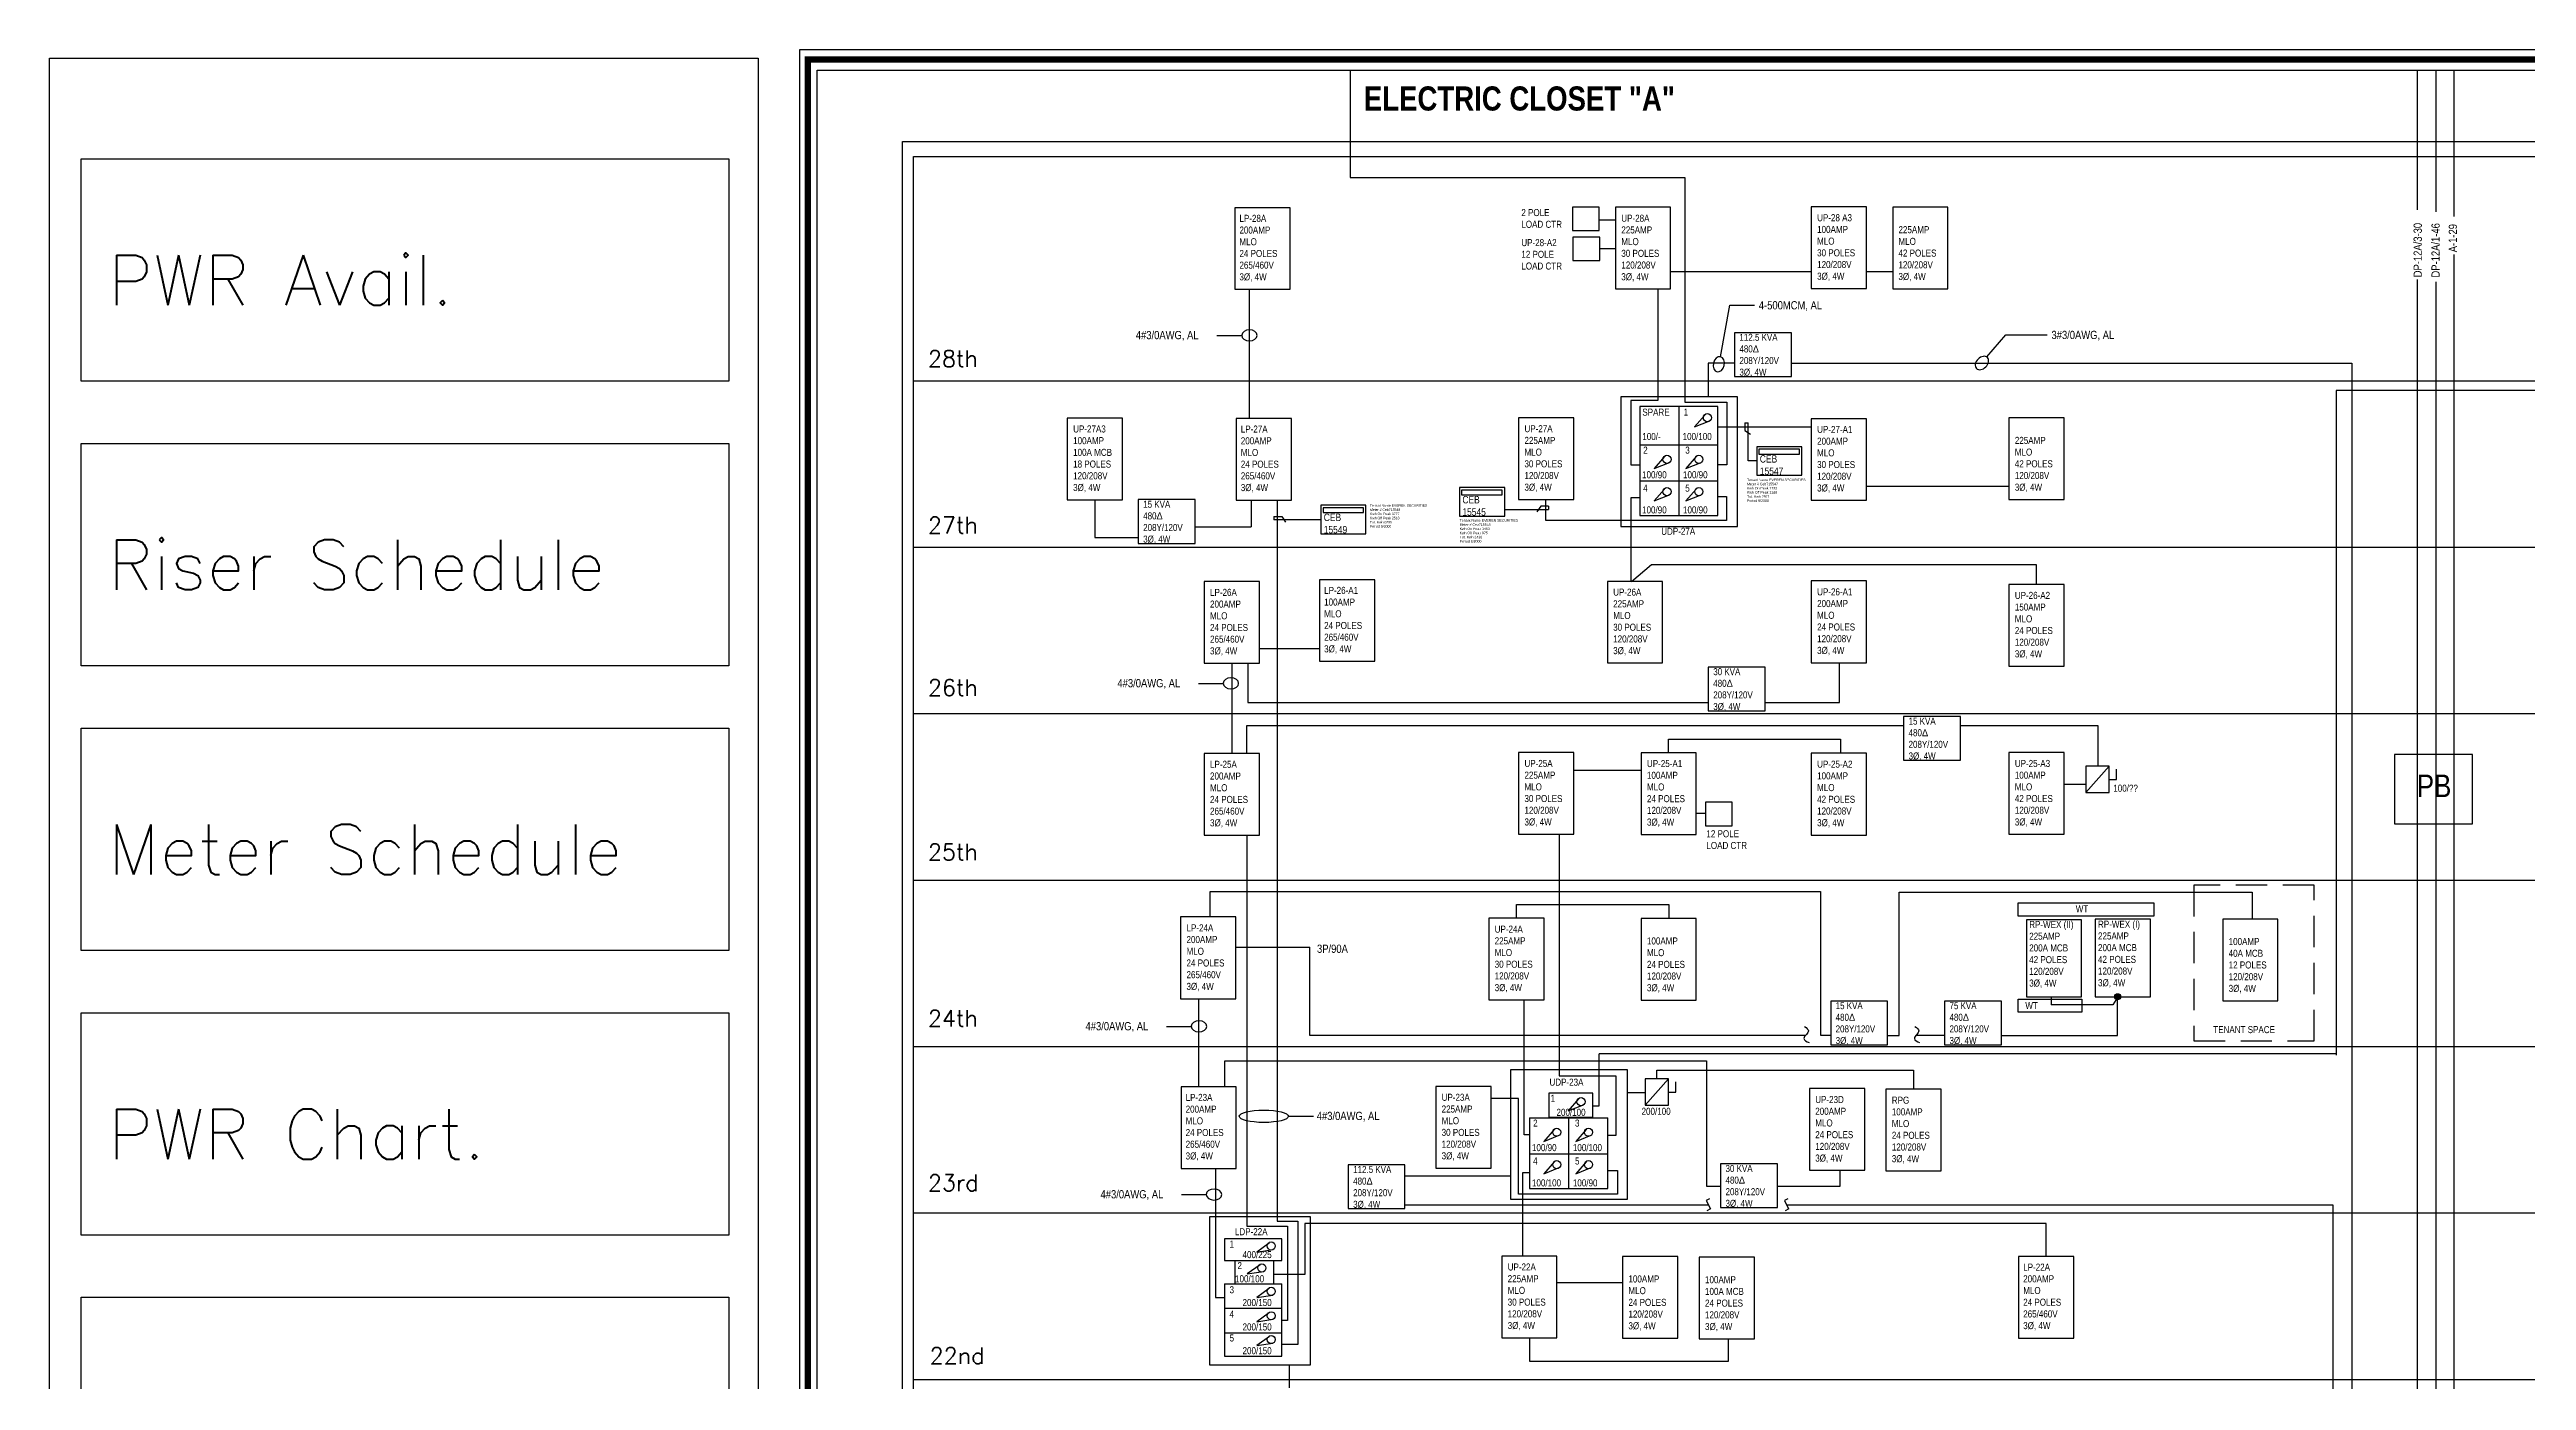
# Model space of a CAD drawing. Extents: x -4.2 to 35, y -7.8 to 73.6.
# Drawn here: x -4.21 to 15.59, y 25.39 to 36.03 of the extents above; entities that cross this region are included whole.
import ezdxf

# ---------------------------------------------------------------- set-up
doc = ezdxf.new("R2010")
doc.units = 0
doc.header["$MEASUREMENT"] = 0
doc.linetypes.add('HIDDEN', pattern=[0.375, 0.25, -0.125])
doc.layers.get('0').update_dxf_attribs({"linetype": 'CONTINUOUS'})
for name, color, linetype in [('BOX', 3, 'CONTINUOUS'), ('CEB NOTES', 7, 'CONTINUOUS'), ('FLOORS', 7, 'CONTINUOUS'), ('HIGH-VOLTAGE', 1, 'CONTINUOUS'), ('LOW-VOLTAGE', 5, 'CONTINUOUS'), ('METER', 220, 'CONTINUOUS'), ('PANELS', 3, 'CONTINUOUS'), ('PANELTEXT', 7, 'CONTINUOUS'), ('PULL-BOXES', 3, 'CONTINUOUS'), ('REV-3', 7, 'CONTINUOUS'), ('TENSPACE', 7, 'HIDDEN')]:
    doc.layers.add(name, color=color, linetype=linetype)
doc.layers.add('MeterID', color=2, linetype='CONTINUOUS', lineweight=5)
doc.styles.add('NOTESSTYLE2', font='techl___.ttf', dxfattribs={"height": 0.25})
doc.styles.add('ROMANS', font='romans')
doc.styles.get("Standard").update_dxf_attribs({"font": 'TXT.shx', "height": 1})

msp = doc.modelspace()

# ---------------------------------------------------------------- hatches: boundary and pattern name
at = {"layer": 'LOW-VOLTAGE'}
h = msp.add_hatch(color=256, dxfattribs=at)
edge = h.paths.add_edge_path()
edge.add_arc((12.319, 28.46), 0.0235, 0, 360)

# ---------------------------------------------------------------- linework, layer by layer
for p, q in [((2.694, 33.382), (30.437, 33.382)), ((2.694, 32.052), (30.437, 32.052)), ((2.694, 30.722), (30.437, 30.722)), ((2.694, 29.392), (30.437, 29.392)), ((2.694, 28.062), (30.437, 28.062)), ((2.694, 26.732), (30.437, 26.732)), ((2.694, 25.402), (30.437, 25.402))]:
    msp.add_line(p, q)
at = {"layer": 'BOX'}
for p, q in [((1.787, -7.814), (1.787, 36.029)), ((1.787, 36.029), (34.959, 36.029)), ((1.925, -7.655), (1.925, 35.863)), ((1.925, 35.863), (34.82, 35.863))]:
    msp.add_line(p, q, dxfattribs=at)
msp.add_lwpolyline([(-4.21, 35.959), (1.454, 35.959), (1.454, -7.828), (-4.21, -7.828)], close=True, dxfattribs=at)
at = {"layer": 'BOX', "const_width": 0.05}
msp.add_lwpolyline([(34.734, -7.732), (1.851, -7.732), (1.851, 35.949), (34.912, 35.949)], dxfattribs=at)
at = {"layer": 'FLOORS'}
for p, q in [((2.606, -7.246), (2.606, 35.293)), ((2.606, 35.293), (30.525, 35.293)), ((2.694, -7.129), (2.694, 35.175)), ((2.694, 35.175), (16.609, 35.175))]:
    msp.add_line(p, q, dxfattribs=at)
at = {"layer": 'HIGH-VOLTAGE'}
for p, q in [((14.714, 34.747), (14.714, 35.863)), ((14.863, 35.863), (14.863, 34.733)), ((15.005, 35.863), (15.005, 34.694)), ((15.005, 34.391), (15.005, 15.191)), ((5.378, 34.113), (5.378, 33.081)), ((14.714, 14.872), (14.714, 34.19)), ((14.863, 34.173), (14.863, 14.683)), ((9.711, 33.523), (14.191, 33.523)), ((14.191, 33.523), (14.191, 15.684)), ((5.395, 32.429), (5.395, 32.214)), ((5.602, 32.429), (5.602, 26.666)), ((4.945, 32.214), (5.395, 32.214)), ((5.24, 31.125), (5.24, 30.403)), ((5.366, 31.125), (5.366, 30.812)), ((5.46, 31.242), (5.94, 31.242)), ((5.366, 30.812), (9.047, 30.812)), ((5.358, 30.403), (5.358, 30.628)), ((5.358, 30.628), (10.608, 30.628)), ((5.36, 29.751), (5.36, 26.626)), ((5.067, 29.097), (5.067, 29.301)), ((5.067, 29.301), (8.709, 29.301)), ((8.709, 29.301), (9.943, 29.301)), ((9.943, 29.301), (9.943, 28.153)), ((5.272, 28.855), (5.862, 28.855)), ((5.862, 28.151), (5.862, 28.855)), ((4.973, 28.444), (4.973, 27.74)), ((9.824, 28.151), (5.862, 28.151)), ((9.943, 28.153), (10.026, 28.153)), ((10.936, 28.151), (10.707, 28.151)), ((5.183, 27.74), (5.183, 27.948)), ((5.183, 27.948), (9.033, 27.948)), ((9.033, 27.948), (9.033, 26.946)), ((5.108, 27.087), (5.108, 26.057)), ((9.033, 26.946), (9.145, 26.946)), ((6.623, 26.797), (9.048, 26.797)), ((9.057, 26.845), (9.029, 26.832)), ((9.029, 26.832), (9.064, 26.766)), ((9.064, 26.766), (9.036, 26.75)), ((9.683, 26.845), (9.655, 26.832)), ((9.655, 26.832), (9.689, 26.766)), ((9.69, 26.766), (9.662, 26.75)), ((9.673, 26.797), (14.039, 26.797)), ((14.039, 26.797), (14.039, 15.497)), ((5.36, 26.626), (5.683, 26.626)), ((5.602, 26.666), (5.766, 26.666)), ((5.683, 26.626), (5.683, 25.873)), ((5.766, 26.666), (5.766, 25.68)), ((11.748, 26.647), (5.824, 26.647)), ((5.824, 26.647), (5.824, 26.241)), ((11.748, 26.384), (11.748, 26.647)), ((5.824, 26.241), (5.571, 26.241)), ((5.108, 26.057), (5.181, 26.057)), ((5.683, 25.873), (5.64, 25.873)), ((5.766, 25.68), (5.64, 25.68)), ((5.697, 25.519), (5.697, 25.333))]:
    msp.add_line(p, q, dxfattribs=at)
for points in [[(9.817, 28.221), (9.847, 28.186), (9.831, 28.159), (9.811, 28.126), (9.853, 28.093)], [(10.699, 28.221), (10.73, 28.186), (10.714, 28.159), (10.694, 28.126), (10.736, 28.093)]]:
    msp.add_spline(points, degree=3, dxfattribs=at)
at = {"layer": 'LOW-VOLTAGE'}
for p, q in [((6.184, 35.863), (6.184, 35.437)), ((6.184, 35.437), (6.184, 35.006)), ((6.184, 35.006), (8.859, 35.006)), ((8.859, 35.006), (8.859, 33.211)), ((8.176, 34.669), (8.305, 34.669)), ((8.18, 34.438), (8.305, 34.438)), ((8.746, 34.254), (9.87, 34.254)), ((10.312, 34.254), (10.521, 34.254)), ((8.645, 34.116), (8.645, 33.224)), ((9.257, 33.523), (9.046, 33.523)), ((9.046, 33.523), (9.046, 33.255)), ((24.087, 33.303), (14.065, 33.303)), ((14.065, 33.303), (14.065, 27.993)), ((8.645, 33.224), (8.429, 33.224)), ((8.429, 33.224), (8.429, 32.71)), ((8.859, 33.211), (9.196, 33.211)), ((9.196, 33.211), (9.196, 32.71)), ((9.124, 33.014), (9.87, 33.014)), ((8.429, 32.71), (8.499, 32.71)), ((9.196, 32.71), (9.124, 32.71)), ((10.312, 32.539), (11.45, 32.539)), ((4.145, 32.431), (4.145, 32.129)), ((7.748, 32.264), (7.748, 32.433)), ((8.499, 32.446), (8.429, 32.446)), ((8.429, 32.446), (8.429, 31.779)), ((9.124, 32.457), (9.192, 32.457)), ((9.192, 32.457), (9.192, 32.264)), ((4.145, 32.129), (4.491, 32.129)), ((9.192, 32.264), (7.748, 32.264)), ((8.433, 31.779), (8.594, 31.914)), ((8.594, 31.914), (11.667, 31.914)), ((11.667, 31.914), (11.667, 31.754)), ((10.097, 30.812), (10.097, 31.129)), ((9.501, 30.812), (10.097, 30.812)), ((8.73, 30.41), (8.73, 30.517)), ((8.73, 30.517), (10.103, 30.517)), ((10.103, 30.517), (10.103, 30.405)), ((11.062, 30.628), (12.16, 30.628)), ((12.16, 30.628), (12.16, 30.301)), ((7.973, 30.269), (8.51, 30.269)), ((11.892, 30.159), (12.064, 30.159)), ((8.951, 29.926), (9.025, 29.926)), ((7.856, 29.758), (7.856, 27.876)), ((7.514, 29.087), (7.514, 29.197)), ((7.514, 29.197), (8.732, 29.197)), ((8.732, 29.197), (8.732, 29.086)), ((10.573, 28.151), (10.573, 29.296)), ((10.573, 29.296), (13.394, 29.296)), ((13.394, 29.296), (13.394, 29.08)), ((7.576, 27.356), (7.576, 28.431)), ((11.788, 28.458), (11.788, 28.396)), ((12.28, 28.396), (11.788, 28.396)), ((12.319, 28.46), (12.28, 28.396)), ((12.318, 28.151), (12.318, 28.46)), ((10.48, 28.151), (10.573, 28.151)), ((11.39, 28.151), (12.234, 28.151)), ((12.234, 28.151), (12.318, 28.151)), ((14.065, 28.003), (8.175, 28.003)), ((8.175, 27.587), (8.175, 28.003)), ((7.856, 27.876), (7.856, 27.828)), ((7.856, 27.828), (8.308, 27.828)), ((8.308, 27.828), (8.308, 27.35)), ((8.636, 27.803), (8.636, 27.874)), ((8.636, 27.874), (10.688, 27.874)), ((10.688, 27.874), (10.688, 27.721)), ((7.53, 27.646), (7.311, 27.646)), ((7.53, 26.881), (7.53, 27.646)), ((8.124, 27.587), (8.175, 27.587)), ((8.542, 27.691), (8.401, 27.691)), ((7.618, 27.356), (7.576, 27.356)), ((8.308, 27.35), (8.243, 27.35)), ((6.623, 27.029), (7.466, 27.029)), ((7.618, 27.053), (7.563, 27.053)), ((7.563, 27.053), (7.563, 26.387)), ((8.243, 27.072), (8.322, 27.072)), ((8.322, 27.072), (8.322, 26.881)), ((9.599, 26.946), (10.101, 26.946)), ((10.101, 26.946), (10.101, 27.073)), ((8.322, 26.881), (7.53, 26.881)), ((7.838, 26.176), (8.362, 26.176)), ((7.617, 25.734), (7.617, 25.547)), ((7.617, 25.547), (9.208, 25.547)), ((9.208, 25.547), (9.208, 25.727))]:
    msp.add_line(p, q, dxfattribs=at)
msp.add_circle((12.319, 28.46), 0.0235, dxfattribs=at)
at = {"layer": 'METER'}
for p, q in [((9.34, 33.047), (9.34, 32.984)), ((9.34, 33.046), (9.366, 33.046)), ((9.34, 32.984), (9.385, 32.954)), ((9.366, 32.741), (9.366, 33.047)), ((9.435, 32.741), (9.366, 32.741)), ((5.575, 32.296), (5.638, 32.296)), ((5.951, 32.27), (5.575, 32.27)), ((5.576, 32.296), (5.576, 32.27)), ((5.638, 32.296), (5.668, 32.251)), ((7.42, 32.353), (7.771, 32.353)), ((7.708, 32.379), (7.678, 32.334)), ((7.771, 32.379), (7.708, 32.379)), ((7.77, 32.379), (7.77, 32.353))]:
    msp.add_line(p, q, dxfattribs=at)
for points in [[(9.435, 32.627), (9.796, 32.627), (9.796, 32.855), (9.435, 32.855)], [(9.452, 32.796), (9.776, 32.796), (9.776, 32.835), (9.452, 32.835)], [(7.059, 32.301), (7.42, 32.301), (7.42, 32.529), (7.059, 32.529)], [(7.076, 32.47), (7.399, 32.47), (7.399, 32.509), (7.076, 32.509)], [(5.951, 32.159), (6.311, 32.159), (6.311, 32.387), (5.951, 32.387)], [(5.968, 32.328), (6.291, 32.328), (6.291, 32.367), (5.968, 32.367)]]:
    msp.add_lwpolyline(points, close=True, dxfattribs=at)
at = {"layer": 'PANELS'}
for p, q in [((8.811, 33.177), (8.811, 32.305)), ((8.811, 33.177), (8.811, 32.547)), ((9.02, 33.108), (8.938, 33.013)), ((8.938, 33.013), (9.06, 33.063)), ((8.5, 32.869), (9.123, 32.869)), ((8.697, 32.776), (8.614, 32.681)), ((8.614, 32.681), (8.737, 32.73)), ((8.951, 32.776), (8.868, 32.681)), ((8.868, 32.681), (8.991, 32.73)), ((8.499, 32.583), (9.122, 32.583)), ((8.697, 32.517), (8.614, 32.422)), ((8.614, 32.422), (8.737, 32.471)), ((8.951, 32.517), (8.868, 32.422)), ((8.868, 32.422), (8.991, 32.471)), ((12.064, 30.092), (12.252, 30.301)), ((12.252, 30.196), (12.309, 30.196)), ((12.309, 30.196), (12.309, 30.279)), ((8.542, 27.593), (8.73, 27.803)), ((8.788, 27.698), (8.788, 27.78)), ((8.009, 27.643), (7.927, 27.548)), ((7.927, 27.548), (8.05, 27.597)), ((8.73, 27.698), (8.788, 27.698)), ((7.618, 27.491), (8.243, 27.491)), ((7.618, 27.491), (7.618, 26.927)), ((7.816, 27.399), (7.734, 27.303)), ((7.734, 27.303), (7.856, 27.353)), ((7.931, 27.491), (7.931, 26.928)), ((7.931, 27.491), (7.931, 27.17)), ((8.07, 27.399), (7.988, 27.303)), ((7.988, 27.303), (8.11, 27.353)), ((8.243, 26.927), (8.243, 27.491)), ((7.618, 27.205), (8.242, 27.205)), ((7.816, 27.14), (7.734, 27.044)), ((8.07, 27.14), (7.988, 27.044)), ((7.618, 26.927), (8.243, 26.927)), ((7.734, 27.044), (7.856, 27.094)), ((7.988, 27.044), (8.11, 27.094)), ((5.64, 26.524), (5.181, 26.524)), ((5.181, 26.524), (5.181, 26.353)), ((5.181, 26.353), (5.64, 26.353)), ((5.262, 26.353), (5.262, 26.165)), ((5.54, 26.493), (5.438, 26.419)), ((5.438, 26.419), (5.568, 26.439)), ((5.571, 26.353), (5.571, 26.165)), ((5.64, 26.353), (5.64, 26.524)), ((5.181, 26.165), (5.64, 26.165)), ((5.181, 26.165), (5.181, 25.586)), ((5.465, 26.317), (5.363, 26.244)), ((5.363, 26.244), (5.493, 26.264)), ((5.64, 25.586), (5.64, 26.165)), ((5.181, 25.97), (5.64, 25.97)), ((5.54, 26.13), (5.438, 26.056)), ((5.438, 26.056), (5.568, 26.076)), ((5.54, 25.936), (5.438, 25.862)), ((5.181, 25.775), (5.64, 25.775)), ((5.438, 25.862), (5.568, 25.882)), ((5.54, 25.745), (5.438, 25.672)), ((5.181, 25.586), (5.64, 25.586)), ((5.438, 25.672), (5.568, 25.692))]:
    msp.add_line(p, q, dxfattribs=at)
for points in [[(5.264, 34.113), (5.705, 34.113), (5.705, 34.765), (5.264, 34.765)], [(7.961, 34.582), (8.176, 34.582), (8.176, 34.77), (7.961, 34.77)], [(8.305, 34.116), (8.746, 34.116), (8.746, 34.768), (8.305, 34.768)], [(9.87, 34.119), (10.312, 34.119), (10.312, 34.771), (9.87, 34.771)], [(10.521, 34.117), (10.962, 34.117), (10.962, 34.769), (10.521, 34.769)], [(7.965, 34.343), (8.18, 34.343), (8.18, 34.53), (7.965, 34.53)], [(9.257, 33.417), (9.711, 33.417), (9.711, 33.766), (9.257, 33.766)], [(3.924, 32.431), (4.366, 32.431), (4.366, 33.084), (3.924, 33.084)], [(5.274, 32.429), (5.716, 32.429), (5.716, 33.081), (5.274, 33.081)], [(7.531, 32.433), (7.973, 32.433), (7.973, 33.085), (7.531, 33.085)], [(8.347, 32.218), (9.281, 32.218), (9.281, 33.254), (8.347, 33.254)], [(8.499, 32.305), (9.124, 32.305), (9.124, 33.177), (8.499, 33.177)], [(9.87, 32.427), (10.312, 32.427), (10.312, 33.079), (9.87, 33.079)], [(11.45, 32.433), (11.892, 32.433), (11.892, 33.085), (11.45, 33.085)], [(4.491, 32.082), (4.945, 32.082), (4.945, 32.432), (4.491, 32.432)], [(5.018, 31.125), (5.46, 31.125), (5.46, 31.778), (5.018, 31.778)], [(5.94, 31.14), (6.382, 31.14), (6.382, 31.792), (5.94, 31.792)], [(8.241, 31.127), (8.682, 31.127), (8.682, 31.779), (8.241, 31.779)], [(9.87, 31.129), (10.312, 31.129), (10.312, 31.782), (9.87, 31.782)], [(11.45, 31.101), (11.892, 31.101), (11.892, 31.754), (11.45, 31.754)], [(9.047, 30.745), (9.501, 30.745), (9.501, 31.094), (9.047, 31.094)], [(10.608, 30.349), (11.062, 30.349), (11.062, 30.699), (10.608, 30.699)], [(5.018, 29.751), (5.46, 29.751), (5.46, 30.403), (5.018, 30.403)], [(7.531, 29.758), (7.973, 29.758), (7.973, 30.411), (7.531, 30.411)], [(8.51, 29.757), (8.951, 29.757), (8.951, 30.41), (8.51, 30.41)], [(9.87, 29.752), (10.312, 29.752), (10.312, 30.405), (9.87, 30.405)], [(11.45, 29.758), (11.892, 29.758), (11.892, 30.411), (11.45, 30.411)], [(12.064, 30.092), (12.252, 30.092), (12.252, 30.301), (12.064, 30.301)], [(9.025, 29.826), (9.239, 29.826), (9.239, 30.014), (9.025, 30.014)], [(4.83, 28.444), (5.272, 28.444), (5.272, 29.097), (4.83, 29.097)], [(7.293, 28.434), (7.735, 28.434), (7.735, 29.087), (7.293, 29.087)], [(8.51, 28.433), (8.951, 28.433), (8.951, 29.086), (8.51, 29.086)], [(11.59, 28.458), (12.031, 28.458), (12.031, 29.073), (11.59, 29.073)], [(12.14, 28.458), (12.582, 28.458), (12.582, 29.08), (12.14, 29.08)], [(13.159, 28.428), (13.6, 28.428), (13.6, 29.08), (13.159, 29.08)], [(10.026, 28.075), (10.48, 28.075), (10.48, 28.424), (10.026, 28.424)], [(10.936, 28.075), (11.39, 28.075), (11.39, 28.424), (10.936, 28.424)], [(4.833, 27.087), (5.275, 27.087), (5.275, 27.74), (4.833, 27.74)], [(6.869, 27.09), (7.311, 27.09), (7.311, 27.742), (6.869, 27.742)], [(7.466, 26.841), (8.401, 26.841), (8.401, 27.876), (7.466, 27.876)], [(8.542, 27.593), (8.73, 27.593), (8.73, 27.803), (8.542, 27.803)], [(9.855, 27.073), (10.297, 27.073), (10.297, 27.725), (9.855, 27.725)], [(10.467, 27.068), (10.909, 27.068), (10.909, 27.72), (10.467, 27.72)], [(7.772, 27.498), (8.124, 27.498), (8.124, 27.689), (7.772, 27.689)], [(9.145, 26.775), (9.599, 26.775), (9.599, 27.124), (9.145, 27.124)], [(6.169, 26.767), (6.623, 26.767), (6.623, 27.116), (6.169, 27.116)], [(5.06, 25.519), (5.867, 25.519), (5.867, 26.701), (5.06, 26.701)], [(7.397, 25.734), (7.838, 25.734), (7.838, 26.387), (7.397, 26.387)], [(8.362, 25.732), (8.804, 25.732), (8.804, 26.384), (8.362, 26.384)], [(8.974, 25.727), (9.416, 25.727), (9.416, 26.379), (8.974, 26.379)], [(11.527, 25.732), (11.969, 25.732), (11.969, 26.384), (11.527, 26.384)]]:
    msp.add_lwpolyline(points, close=True, dxfattribs=at)
for centre in [(9.04, 33.087), (8.717, 32.754), (8.971, 32.754), (8.717, 32.496), (8.971, 32.496), (8.03, 27.621), (7.836, 27.377), (8.09, 27.377), (7.836, 27.118), (8.09, 27.118), (5.554, 26.468), (5.479, 26.292), (5.554, 26.105), (5.554, 25.91), (5.554, 25.72)]:
    msp.add_circle(centre, 0.0324, dxfattribs=at)
at = {"layer": 'PANELTEXT'}
for p, q in [((9.145, 33.574), (9.22, 33.986)), ((9.22, 33.986), (9.416, 33.986)), ((5.119, 33.744), (5.319, 33.744)), ((11.272, 33.572), (11.425, 33.75)), ((11.425, 33.75), (11.755, 33.75)), ((4.972, 30.962), (5.171, 30.962)), ((4.717, 28.222), (4.916, 28.222)), ((5.692, 27.506), (5.892, 27.506)), ((4.836, 26.878), (5.036, 26.878))]:
    msp.add_line(p, q, dxfattribs=at)
at = {"layer": 'PANELTEXT', "extrusion": (0, 0, -1)}
for centre, major_axis in [((5.38, 33.745), (-0.0616, 0.0004)), ((9.131, 33.514), (-0.0138, -0.06)), ((11.234, 33.524), (-0.0439, -0.0432)), ((5.232, 30.964), (-0.0616, 0.0004)), ((4.977, 28.223), (-0.0616, 0.0004)), ((5.097, 26.879), (-0.0616, 0.0004))]:
    msp.add_ellipse(centre, major_axis=major_axis, ratio=0.716701, dxfattribs=at)
at = {"layer": 'PANELTEXT'}
msp.add_ellipse((5.495, 27.504), major_axis=(0.197, 0), ratio=0.25, dxfattribs=at)
at = {"layer": 'PULL-BOXES'}
for points in [[(14.531, 29.841), (15.154, 29.841), (15.154, 30.395), (14.531, 30.395)], [(11.523, 29.209), (12.609, 29.209), (12.609, 29.103), (11.523, 29.103)], [(11.523, 28.441), (12.033, 28.441), (12.033, 28.336), (11.523, 28.336)]]:
    msp.add_lwpolyline(points, close=True, dxfattribs=at)
at = {"layer": 'REV-3'}
for points in [[(-3.958, 35.156), (1.22, 35.156), (1.22, 33.378), (-3.958, 33.378)], [(-3.958, 32.881), (1.22, 32.881), (1.22, 31.103), (-3.958, 31.103)], [(-3.958, 30.607), (1.22, 30.607), (1.22, 28.829), (-3.958, 28.829)], [(-3.958, 28.332), (1.22, 28.332), (1.22, 26.554), (-3.958, 26.554)], [(-3.958, 26.058), (1.22, 26.058), (1.22, 24.28), (-3.958, 24.28)]]:
    msp.add_lwpolyline(points, close=True, dxfattribs=at)
at = {"layer": 'TENSPACE'}
msp.add_lwpolyline([(12.927, 28.106), (13.889, 28.106), (13.889, 29.352), (12.927, 29.352)], close=True, dxfattribs=at)

# ---------------------------------------------------------------- texts
at = {"layer": 'CEB NOTES', "insert": (5.92, 28.876), "char_height": 0.0656, "attachment_point": 1, "style": 'NOTESSTYLE2'}
msp.add_mtext('3P/90A', dxfattribs=at)
at = {"layer": 'FLOORS'}
for s, p in [('28th', (2.81, 33.493)), ('27th', (2.81, 32.162)), ('26th', (2.81, 30.864)), ('25th', (2.81, 29.55)), ('24th', (2.81, 28.221)), ('23rd', (2.81, 26.907)), ('22nd', (2.824, 25.525))]:
    msp.add_text(s, height=0.1313, dxfattribs=at).set_placement(p)
at = {"layer": 'METER', "char_height": 0.0589, "attachment_point": 1, "style": 'NOTESSTYLE2'}
for s, insert in [('CEB\\P15547', (9.459, 32.787)), ('CEB\\P15549', (5.974, 32.32)), ('CEB\\P15545', (7.082, 32.461))]:
    msp.add_mtext(s, dxfattribs=dict(at, insert=insert))
at = {"layer": 'MeterID', "char_height": 0.02, "attachment_point": 1, "style": 'ROMANS'}
for s, insert in [('{\\fArial|b0|i0|c0|p34;Tenant Name EVEREN SECURITIES\\PMeter # Ceb715547\\PKwh On Peak 1783\\PKwh Off Peak 1188\\PTot. Kwh 2971\\PPeriod 9/2000}', (9.357, 32.6)), ('{\\fTechnicLite|b0|i0|c2|p2;Tenant Name EVEREN SECURITIES\\PMeter # Ceb715549\\PKwh On Peak 3777\\PKwh Off Peak 2518\\PTot. Kwh 6295\\PPeriod 9/2000}', (6.343, 32.395)), ('{\\fArial|b0|i0|c0|p34;Tenant Name EVEREN SECURITIES\\PMeter # Ceb715545\\PKwh On Peak 1463\\PKwh Off Peak 975\\PTot. Kwh 2438\\PPeriod 9/2000}', (7.06, 32.276))]:
    msp.add_mtext(s, dxfattribs=dict(at, insert=insert))
at = {"layer": 'PANELTEXT', "attachment_point": 1, "style": 'NOTESSTYLE2'}
for s, insert, char_height in [('\\fTechnicBold|b0|i0|c2|p2;ELECTRIC CLOSET "A"', (6.294, 35.734), 0.19244), ('LP-28A\\P200AMP\\PMLO\\P24 POLES\\P265/460V\\P3Ø, 4W', (5.3, 34.708), 0.0561), ('2 POLE \\PLOAD CTR', (7.553, 34.754), 0.0561), ('UP-28A\\P225AMP\\PMLO\\P30 POLES\\P120/208V\\P3Ø, 4W', (8.352, 34.709), 0.0561), ('UP-28 A3\\P100AMP\\PMLO\\P30 POLES\\P120/208V\\P3Ø, 4W', (9.917, 34.713), 0.0561), ('UP-28-A2\\P12 POLE\\PLOAD CTR', (7.553, 34.514), 0.0561), ('\\P225AMP\\PMLO\\P42 POLES\\P120/208V\\P3Ø, 4W', (10.567, 34.711), 0.0561), ('4-500MCM, AL', (9.451, 34.018), 0.06563), ('4#3/0AWG, AL', (4.472, 33.78), 0.06563), ('112.5 KVA\\P480\\Fgreekc.shx;D\\P\\fTechnicLite|b0|i0|c2|p2;208Y/120V\\P3Ø, 4W', (9.296, 33.757), 0.05567), ('3#3/0AWG, AL', (11.79, 33.781), 0.06563), ('SPARE', (8.52, 33.159), 0.0561), ('1', (8.851, 33.16), 0.0561), ('UP-27A3\\P100AMP\\P100A MCB\\P18 POLES\\P120/208V\\P3Ø, 4W', (3.971, 33.025), 0.0561), ('LP-27A\\P200AMP\\PMLO\\P24 POLES\\P265/460V\\P3Ø, 4W', (5.311, 33.024), 0.0561), ('UP-27A\\P225AMP\\PMLO\\P30 POLES\\P120/208V\\P3Ø, 4W', (7.578, 33.027), 0.0561), ('\\C7;100/-', (8.52, 32.965), 0.0561), ('\\C7;100/100', (8.842, 32.965), 0.05615), ('UP-27-A1\\P200AMP\\PMLO\\P30 POLES\\P120/208V\\P3Ø, 4W', (9.917, 33.021), 0.0561), ('\\P225AMP\\PMLO\\P42 POLES\\P120/208V\\P3Ø, 4W', (11.497, 33.027), 0.0561), ('2', (8.527, 32.856), 0.0561), ('3', (8.863, 32.856), 0.0561), ('\\C7;100/90', (8.518, 32.659), 0.0561), ('4', (8.527, 32.552), 0.0561), ('\\C7;100/90', (8.845, 32.659), 0.0561), ('5', (8.863, 32.552), 0.0561), ('15 KVA\\P480\\Fgreekc.shx;D\\P\\fTechnicLite|b0|i0|c2|p2;208Y/120V\\P3Ø, 4W', (4.531, 32.423), 0.05567), ('\\C7;100/90', (8.518, 32.378), 0.0561), ('\\C7;100/90', (8.845, 32.378), 0.0561), ('UDP-27A', (8.671, 32.207), 0.0561), ('LP-26A\\P200AMP\\PMLO\\P24 POLES\\P265/460V\\P3Ø, 4W', (5.065, 31.719), 0.0561), ('LP-26-A1\\P100AMP\\PMLO\\P24 POLES\\P265/460V\\P3Ø, 4W', (5.977, 31.735), 0.0561), ('UP-26A\\P225AMP\\PMLO\\P30 POLES\\P120/208V\\P3Ø, 4W', (8.287, 31.721), 0.0561), ('UP-26-A1\\P200AMP\\PMLO\\P24 POLES\\P120/208V\\P3Ø, 4W', (9.917, 31.723), 0.0561), ('UP-26-A2\\P150AMP\\PMLO\\P24 POLES\\P120/208V\\P3Ø, 4W', (11.497, 31.695), 0.0561), ('30 KVA\\P480\\Fgreekc.shx;D\\P\\fTechnicLite|b0|i0|c2|p2;208Y/120V\\P3Ø, 4W', (9.087, 31.085), 0.05567), ('4#3/0AWG, AL', (4.325, 30.998), 0.06563), ('15 KVA\\P480\\Fgreekc.shx;D\\P\\fTechnicLite|b0|i0|c2|p2;208Y/120V\\P3Ø, 4W', (10.648, 30.69), 0.05567), ('LP-25A\\P200AMP\\PMLO\\P24 POLES\\P265/460V\\P3Ø, 4W', (5.065, 30.345), 0.0561), ('UP-25A\\P225AMP\\PMLO\\P30 POLES\\P120/208V\\P3Ø, 4W', (7.578, 30.352), 0.0561), ('UP-25-A1\\P100AMP\\PMLO\\P24 POLES\\P120/208V\\P3Ø, 4W', (8.557, 30.351), 0.0561), ('UP-25-A2\\P100AMP\\PMLO\\P42 POLES\\P120/208V\\P3Ø, 4W', (9.917, 30.346), 0.0561), ('UP-25-A3\\P100AMP\\PMLO\\P42 POLES\\P120/208V\\P3Ø, 4W', (11.497, 30.352), 0.0561), ('100/??', (12.284, 30.154), 0.0561), ('PB', (14.71, 30.235), 0.1804), ('12 POLE \\PLOAD CTR', (9.032, 29.79), 0.0561), ('WT', (11.984, 29.19), 0.0561), ('LP-24A\\P200AMP\\PMLO\\P24 POLES\\P265/460V\\P3Ø, 4W', (4.877, 29.038), 0.0561), ('UP-24A\\P225AMP\\PMLO\\P30 POLES\\P120/208V\\P3Ø, 4W', (7.34, 29.028), 0.0561), ('\\P100AMP\\PMLO\\P24 POLES\\P120/208V\\P3Ø, 4W', (8.557, 29.027), 0.0561), ('RP-WEX (II)\\P225AMP\\P200A MCB\\P42 POLES\\P120/208V\\P3Ø, 4W', (11.612, 29.065), 0.05615), ('RP-WEX (I)\\P225AMP\\P200A MCB\\P42 POLES\\P120/208V\\P3Ø, 4W', (12.162, 29.067), 0.0561), ('\\P100AMP\\P40A MCB\\P12 POLES\\P120/208V\\P3Ø, 4W', (13.206, 29.022), 0.0561), ('15 KVA\\P480\\Fgreekc.shx;D\\P\\fTechnicLite|b0|i0|c2|p2;208Y/120V\\P3Ø, 4W', (10.065, 28.416), 0.05567), ('75 KVA\\P480{\\Fgreekc.shx;D\\P}208Y/120V\\P3Ø, 4W', (10.975, 28.416), 0.05567), ('WT', (11.581, 28.417), 0.0561), ('4#3/0AWG, AL', (4.07, 28.257), 0.06563), ('TENANT SPACE', (13.083, 28.225), 0.05615), ('UDP-23A', (7.778, 27.805), 0.0561), ('LP-23A\\P200AMP\\PMLO\\P24 POLES\\P265/460V\\P3Ø, 4W', (4.87, 27.683), 0.0561), ('4#3/0AWG, AL', (5.918, 27.54), 0.06563), ('UP-23A\\P225AMP\\PMLO\\P30 POLES\\P120/208V\\P3Ø, 4W', (6.916, 27.684), 0.0561), ('1', (7.787, 27.677), 0.0561), ('2\\C7;00/100', (7.834, 27.564), 0.05615), ('200/100', (8.514, 27.572), 0.0561), ('UP-23D\\P200AMP\\PMLO\\P24 POLES\\P120/208V\\P3Ø, 4W', (9.902, 27.666), 0.0561), ('RPG\\P100AMP\\PMLO\\P24 POLES\\P120/208V\\P3Ø, 4W', (10.514, 27.661), 0.0561), ('2', (7.647, 27.478), 0.0561), ('3', (7.982, 27.478), 0.0561), ('\\C7;100/90', (7.638, 27.282), 0.0561), ('4', (7.647, 27.175), 0.0561), ('\\C7;100/100', (7.965, 27.282), 0.05615), ('5', (7.982, 27.175), 0.0561), ('112.5 KVA\\P480\\Fgreekc.shx;D\\P\\fTechnicLite|b0|i0|c2|p2;208Y/120V\\P3Ø, 4W', (6.209, 27.107), 0.05567), ('\\C7;100/100', (7.638, 27), 0.05615), ('\\C7;100/90', (7.965, 27), 0.0561), ('30 KVA\\P480\\Fgreekc.shx;D\\P\\fTechnicLite|b0|i0|c2|p2;208Y/120V\\P3Ø, 4W', (9.185, 27.115), 0.05567), ('4#3/0AWG, AL', (4.19, 26.914), 0.06563), ('LDP-22A', (5.264, 26.61), 0.0561), ('1', (5.221, 26.511), 0.0561), ('2', (5.284, 26.339), 0.0561), ('400\\C7;/225', (5.325, 26.427), 0.05615), ('UP-22A\\P225AMP\\PMLO\\P30 POLES\\P120/208V\\P3Ø, 4W', (7.444, 26.328), 0.0561), ('3', (5.221, 26.146), 0.0561), ('100\\C7;/100', (5.265, 26.234), 0.05615), ('\\P100AMP\\PMLO\\P24 POLES\\P120/208V\\P3Ø, 4W', (8.409, 26.326), 0.0561), ('\\P100AMP\\P100A MCB\\P24 POLES\\P120/208V\\P3Ø, 4W', (9.021, 26.32), 0.0561), ('LP-22A\\P200AMP\\PMLO\\P24 POLES\\P265/460V\\P3Ø, 4W', (11.564, 26.327), 0.0561), ('4', (5.221, 25.952), 0.0561), ('200\\C7;/150', (5.325, 26.044), 0.05615), ('5', (5.221, 25.761), 0.0561), ('200\\C7;/150', (5.325, 25.849), 0.05615), ('200\\C7;/150', (5.325, 25.659), 0.05615)]:
    msp.add_mtext(s, dxfattribs=dict(at, insert=insert, char_height=char_height))
at = {"layer": 'PANELTEXT', "attachment_point": 1, "rotation": 90, "style": 'NOTESSTYLE2'}
for s, insert, char_height in [('DP-12A/3-30', (14.684, 34.209), 0.06563), ('DP-12A/1-46', (14.827, 34.207), 0.06563), ('A-1-29', (14.965, 34.409), 0.0656)]:
    msp.add_mtext(s, dxfattribs=dict(at, insert=insert, char_height=char_height))
at = {"layer": 'REV-3', "color": 2, "style": 'ROMANS'}
for s, p in [('PWR Avail.', (-3.744, 33.985)), ('Riser Schedule', (-3.744, 31.711)), ('Meter Schedule', (-3.744, 29.436)), ('PWR Chart.', (-3.744, 27.162))]:
    msp.add_text(s, height=0.4, dxfattribs=at).set_placement(p)

doc.saveas('drawing.dxf')
